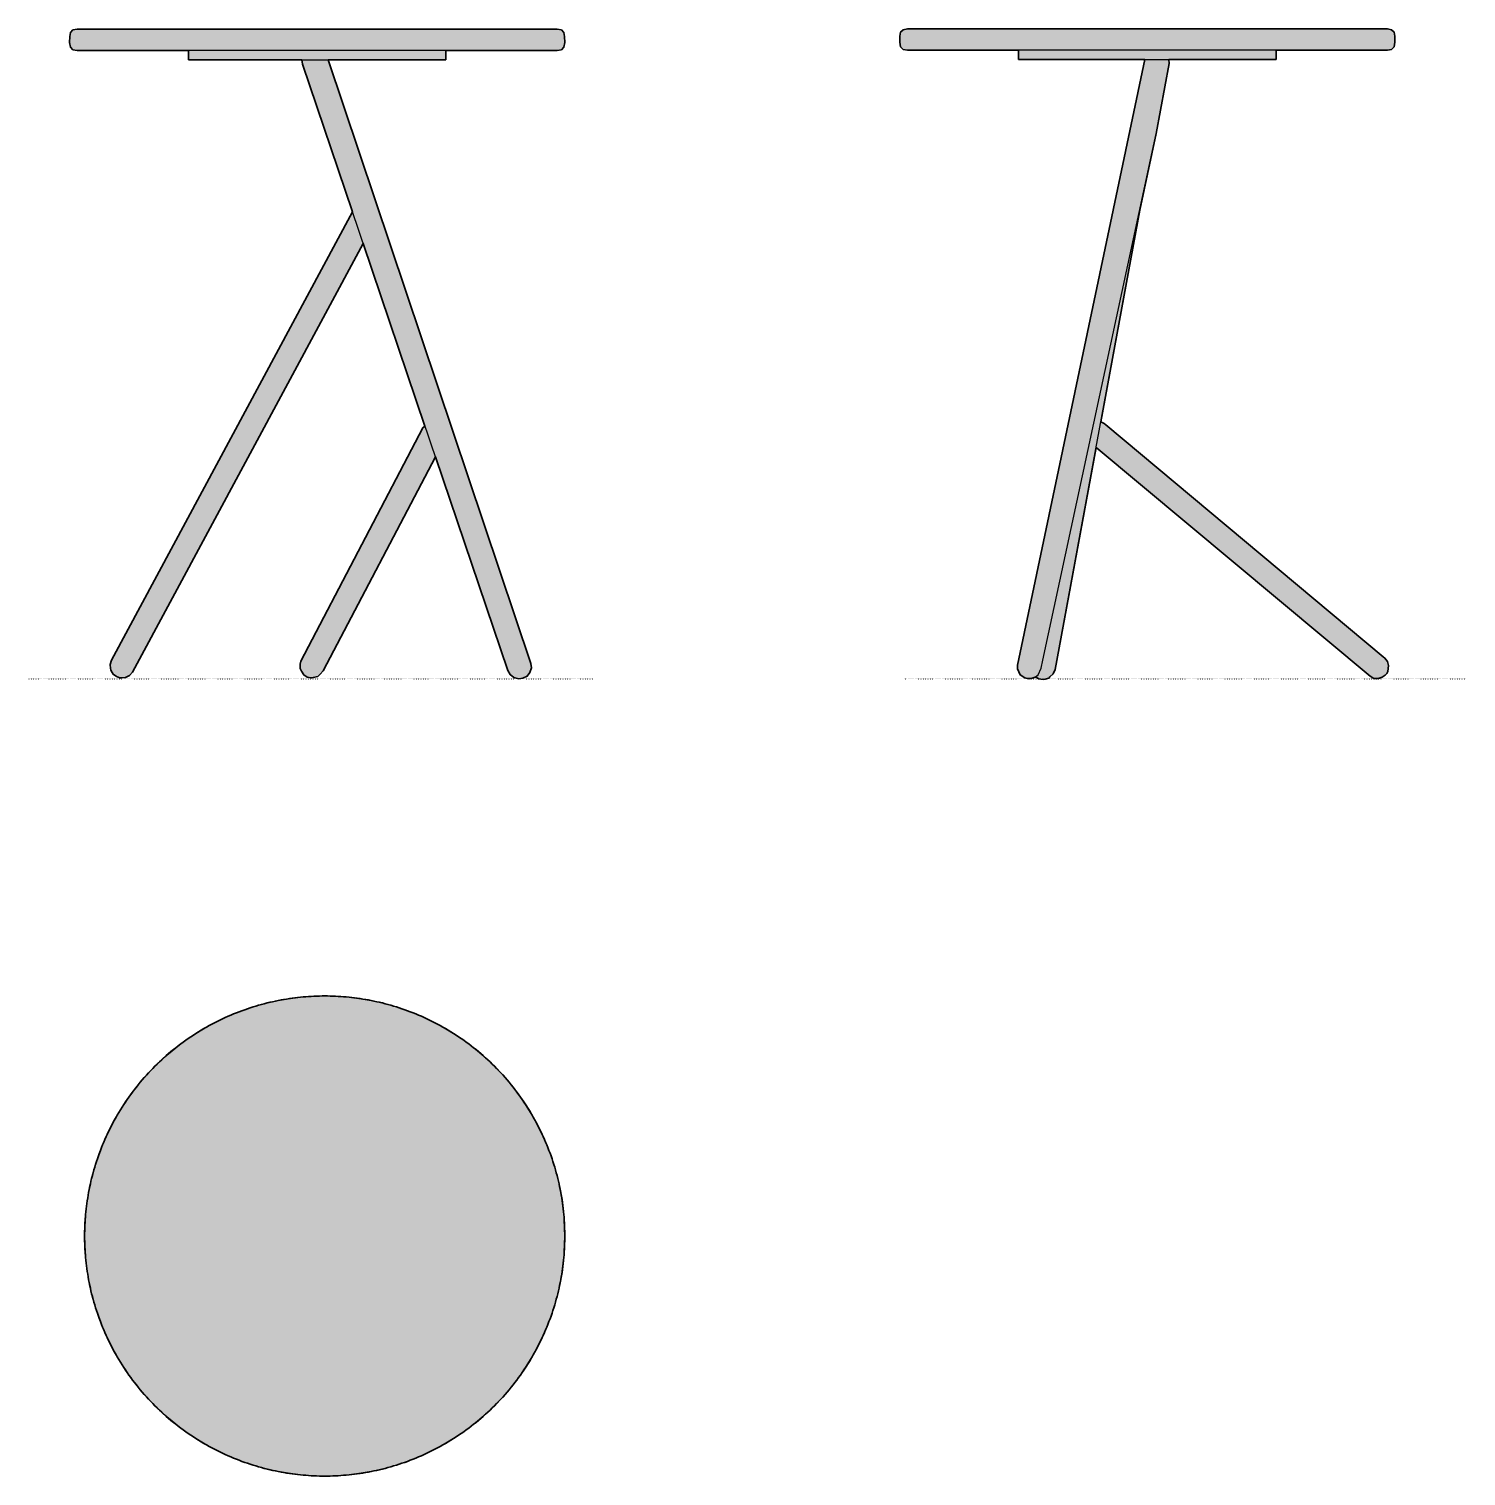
# Model space of a CAD drawing. Header units: millimetres. Extents: x 0 to 1347, y -747 to 609.
import ezdxf

# ---------------------------------------------------------------- set-up
doc = ezdxf.new("R2010")
doc.units = ezdxf.units.MM
doc.linetypes.add('Dots', pattern=[1, 0, -1])
doc.layers.add('Blocks', color=7, linetype='Continuous')
doc.layers.add('Blocks$Fill', color=7, linetype='Continuous', true_color=0xffffff)
for name, color, linetype, lineweight, true_color in [('Blocks$Inner', 7, 'Continuous', 25, 0x007f00), ('Blocks$Outline', 7, 'Continuous', 35, 0xff3f3f), ('Groud', 7, 'Dots', 25, 0x243775)]:
    doc.layers.add(name, color=color, linetype=linetype, lineweight=lineweight, true_color=true_color)

# ---------------------------------------------------------------- blocks, each defined once
blk = doc.blocks.new('Penny Side Table Top')
at = {"layer": 'Blocks$Fill'}
blk.add_hatch(color=256, dxfattribs=at).paths.add_polyline_path([(450, 0), (449.9, 5), (449.8, 10), (449.5, 15.1), (449.1, 20.2), (448.6, 25.4), (447.9, 30.5), (447.1, 35.7), (446.2, 40.9), (445.2, 46.2), (444, 51.4), (442.7, 56.7), (441.3, 61.9), (439.7, 67.2), (438, 72.4), (436.2, 77.6), (434.2, 82.8), (432.1, 88), (429.8, 93.2), (427.4, 98.3), (424.9, 103.3), (422.2, 108.4), (419.4, 113.3), (416.4, 118.3), (413.3, 123.1), (410.1, 127.9), (406.8, 132.6), (403.3, 137.3), (399.7, 141.8), (396, 146.3), (392.1, 150.7), (388.2, 154.9), (384.1, 159.1), (379.9, 163.2), (375.7, 167.1), (371.3, 171), (366.8, 174.7), (362.3, 178.3), (357.6, 181.8), (352.9, 185.1), (348.1, 188.3), (343.3, 191.4), (338.3, 194.4), (333.4, 197.2), (328.3, 199.9), (323.3, 202.4), (318.2, 204.8), (313, 207.1), (307.8, 209.2), (302.6, 211.2), (297.4, 213), (292.2, 214.7), (286.9, 216.3), (281.7, 217.7), (276.4, 219), (271.2, 220.2), (265.9, 221.2), (260.7, 222.1), (255.5, 222.9), (250.4, 223.6), (245.2, 224.1), (240.1, 224.5), (235, 224.8), (230, 224.9), (225, 225), (220, 224.9), (215, 224.8), (209.9, 224.5), (204.8, 224.1), (199.6, 223.6), (194.5, 222.9), (189.3, 222.1), (184.1, 221.2), (178.8, 220.2), (173.6, 219), (168.3, 217.7), (163.1, 216.3), (157.8, 214.7), (152.6, 213), (147.4, 211.2), (142.2, 209.2), (137, 207.1), (131.8, 204.8), (126.7, 202.4), (121.7, 199.9), (116.6, 197.2), (111.7, 194.4), (106.7, 191.4), (101.9, 188.3), (97.1, 185.1), (92.4, 181.8), (87.7, 178.3), (83.2, 174.7), (78.7, 171), (74.3, 167.1), (70.1, 163.2), (65.9, 159.1), (61.8, 154.9), (57.9, 150.7), (54, 146.3), (50.3, 141.8), (46.7, 137.3), (43.2, 132.6), (39.9, 127.9), (36.7, 123.1), (33.6, 118.3), (30.6, 113.3), (27.8, 108.4), (25.1, 103.3), (22.6, 98.3), (20.2, 93.2), (17.9, 88), (15.8, 82.8), (13.8, 77.6), (12, 72.4), (10.3, 67.2), (8.7, 61.9), (7.3, 56.7), (6, 51.4), (4.8, 46.2), (3.8, 40.9), (2.9, 35.7), (2.1, 30.5), (1.4, 25.4), (0.9, 20.2), (0.5, 15.1), (0.2, 10), (0.1, 5), (0, 0), (0.1, -5), (0.2, -10), (0.5, -15.1), (0.9, -20.2), (1.4, -25.4), (2.1, -30.5), (2.9, -35.7), (3.8, -40.9), (4.8, -46.2), (6, -51.4), (7.3, -56.7), (8.7, -61.9), (10.3, -67.2), (12, -72.4), (13.8, -77.6), (15.8, -82.8), (17.9, -88), (20.2, -93.2), (22.6, -98.3), (25.1, -103.3), (27.8, -108.4), (30.6, -113.3), (33.6, -118.3), (36.7, -123.1), (39.9, -127.9), (43.2, -132.6), (46.7, -137.3), (50.3, -141.8), (54, -146.3), (57.9, -150.7), (61.8, -154.9), (65.9, -159.1), (70.1, -163.2), (74.3, -167.1), (78.7, -171), (83.2, -174.7), (87.7, -178.3), (92.4, -181.8), (97.1, -185.1), (101.9, -188.3), (106.7, -191.4), (111.7, -194.4), (116.6, -197.2), (121.7, -199.9), (126.7, -202.4), (131.8, -204.8), (137, -207.1), (142.2, -209.2), (147.4, -211.2), (152.6, -213), (157.8, -214.7), (163.1, -216.3), (168.3, -217.7), (173.6, -219), (178.8, -220.2), (184.1, -221.2), (189.3, -222.1), (194.5, -222.9), (199.6, -223.6), (204.8, -224.1), (209.9, -224.5), (215, -224.8), (220, -224.9), (225, -225), (230, -224.9), (235, -224.8), (240.1, -224.5), (245.2, -224.1), (250.4, -223.6), (255.5, -222.9), (260.7, -222.1), (265.9, -221.2), (271.2, -220.2), (276.4, -219), (281.7, -217.7), (286.9, -216.3), (292.2, -214.7), (297.4, -213), (302.6, -211.2), (307.8, -209.2), (313, -207.1), (318.2, -204.8), (323.3, -202.4), (328.3, -199.9), (333.4, -197.2), (338.3, -194.4), (343.3, -191.4), (348.1, -188.3), (352.9, -185.1), (357.6, -181.8), (362.3, -178.3), (366.8, -174.7), (371.3, -171), (375.7, -167.1), (379.9, -163.2), (384.1, -159.1), (388.2, -154.9), (392.1, -150.7), (396, -146.3), (399.7, -141.8), (403.3, -137.3), (406.8, -132.6), (410.1, -127.9), (413.3, -123.1), (416.4, -118.3), (419.4, -113.3), (422.2, -108.4), (424.9, -103.3), (427.4, -98.3), (429.8, -93.2), (432.1, -88), (434.2, -82.8), (436.2, -77.6), (438, -72.4), (439.7, -67.2), (441.3, -61.9), (442.7, -56.7), (444, -51.4), (445.2, -46.2), (446.2, -40.9), (447.1, -35.7), (447.9, -30.5), (448.6, -25.4), (449.1, -20.2), (449.5, -15.1), (449.8, -10), (449.9, -5)], flags=0)
at = {"layer": 'Blocks$Inner'}
blk.add_circle((225, 0), 225, dxfattribs=at)
at = {"layer": 'Blocks$Outline'}
blk.add_rational_spline([(450, 0), (450, 225), (225, 225), (0, 225), (0, 0), (0, -225), (225, -225), (450, -225), (450, 0)], [1, 0.707106781187, 1, 0.707106781187, 1, 0.707106781187, 1, 0.707106781187, 1], degree=2, knots=[0, 0, 0, 353.429174, 353.429174, 706.858347, 706.858347, 1060.287521, 1060.287521, 1413.716694, 1413.716694, 1413.716694], dxfattribs=at)
blk = doc.blocks.new('Penny Side Table Front')
at = {"layer": 'Blocks$Fill'}
blk.add_hatch(color=256, dxfattribs=at).paths.add_polyline_path([(179.6, 217), (436.3, 2.4), (439.9, 0.4), (444, 0.4), (447.7, 1.6), (450.6, 3.5), (452, 5.2), (452.9, 6.8), (453.7, 12.5), (452.8, 16.3), (450.3, 19.3), (448.7, 20.6), (187.3, 239.3), (184.1, 241), (184, 241), (220.5, 439.2), (248, 576.8), (247.8, 580.6), (348.3, 580.6), (348.3, 589.2), (452.7, 589.2), (456.6, 590), (458.9, 592.3), (459.7, 596.7), (459.6, 602.4), (458.9, 606.1), (456.6, 608.4), (452.7, 609.2), (2.7, 609.2), (-1.2, 608.4), (-3.6, 606.1), (-4.3, 602.4), (-4.4, 596.7), (-3.6, 592.3), (-1.2, 590), (2.7, 589.2), (107, 589.2), (107, 580.6), (225.4, 580.6), (105.9, 13), (105.8, 9.4), (108.5, 3.7), (112.9, 1), (115.2, 0.3), (118.7, 0.4), (120.5, 1), (122.5, 1.6), (123, 2), (124.4, 1), (126, 0.1), (127.9, -0.4), (130.5, -0.6), (131.9, -0.4), (135.2, 0.7), (136.3, 1.8), (139.4, 4.7), (141.3, 8.7)], flags=0)
at = {"layer": 'Blocks$Inner'}
blk.add_line((225.4, 580.6), (105.9, 13), dxfattribs=at)
blk.add_lwpolyline([(2.7, 609.2), (452.7, 609.2), (456.6, 608.4), (458.9, 606.1), (459.6, 602.4), (459.7, 596.7), (458.9, 592.3), (456.6, 590), (452.7, 589.2), (2.7, 589.2), (-1.2, 590), (-3.6, 592.3), (-4.4, 596.7), (-4.3, 602.4), (-3.6, 606.1), (-1.2, 608.4)], close=True, dxfattribs=at)
for points in [[(107, 589.2), (107, 580.6), (348.3, 580.6), (348.3, 589.2)], [(105.9, 13), (105.8, 9.4), (108.5, 3.7), (112.9, 1), (115.2, 0.3), (118.7, 0.4), (120.5, 1), (122.5, 1.6), (125.2, 3.8), (128.1, 10), (129.7, 17.4), (235.9, 511.2), (248, 576.8), (247.8, 580.6)], [(123, 2), (124.4, 1), (126, 0.1), (127.9, -0.4), (130.5, -0.6), (131.9, -0.4), (135.2, 0.7), (136.3, 1.8), (139.4, 4.7), (141.3, 8.7), (220.5, 439.2)], [(179.6, 217), (436.3, 2.4), (439.9, 0.4), (444, 0.4), (447.7, 1.6), (450.6, 3.5), (452, 5.2), (452.9, 6.8), (453.7, 12.5), (452.8, 16.3), (450.3, 19.3), (448.7, 20.6), (188.6, 238.2), (187.3, 239.3), (184.1, 241), (184, 241)]]:
    blk.add_lwpolyline(points, dxfattribs=at)
at = {"layer": 'Blocks$Outline'}
for points in [[(2.7, 609.2), (-1.2, 608.4), (-3.6, 606.1), (-4.3, 602.4), (-4.4, 596.7), (-3.6, 592.3), (-1.2, 590), (2.7, 589.2)], [(452.7, 609.2), (2.7, 609.2)], [(452.7, 589.2), (456.6, 590), (458.9, 592.3), (459.7, 596.7), (459.6, 602.4), (458.9, 606.1), (456.6, 608.4), (452.7, 609.2)], [(2.7, 589.2), (107, 589.2)], [(107, 589.2), (107, 580.6)], [(348.3, 580.6), (348.3, 589.2)], [(348.3, 589.2), (452.7, 589.2)], [(225.4, 580.6), (105.9, 13), (105.8, 9.4), (108.5, 3.7), (112.9, 1), (115.2, 0.3), (118.7, 0.4), (120.5, 1), (122.5, 1.6), (123, 2)], [(107, 580.6), (225.4, 580.6)], [(220.5, 439.2), (235.9, 511.2), (248, 576.8), (247.8, 580.6)], [(247.8, 580.6), (348.3, 580.6)], [(184, 241), (220.5, 439.2)], [(179.6, 217), (436.3, 2.4), (439.9, 0.4), (444, 0.4), (447.7, 1.6), (450.6, 3.5), (452, 5.2), (452.9, 6.8), (453.7, 12.5), (452.8, 16.3), (450.3, 19.3), (448.7, 20.6), (188.6, 238.2), (187.3, 239.3), (184.1, 241), (184, 241)], [(123, 2), (124.4, 1), (126, 0.1), (127.9, -0.4), (130.5, -0.6), (131.9, -0.4), (135.2, 0.7), (136.3, 1.8), (139.4, 4.7), (141.3, 8.7), (179.6, 217)]]:
    blk.add_lwpolyline(points, dxfattribs=at)
blk = doc.blocks.new('Penny Side Table Side')
at = {"layer": 'Blocks$Fill'}
blk.add_hatch(color=256, dxfattribs=at).paths.add_polyline_path([(495.1, 608.9), (45.1, 608.9), (41.2, 608.2), (38.9, 605.8), (38.2, 602.2), (38.1, 596.4), (38.9, 592.1), (41.2, 589.7), (45.1, 588.9), (149.5, 588.9), (149.5, 580.3), (255.9, 580.3), (256.3, 576.3), (303.1, 437.8), (77.4, 17.7), (76, 13.5), (76.5, 9.7), (76.7, 8.6), (77.2, 7.5), (78.9, 4.4), (82, 2.3), (85.1, 0.9), (86.1, 0.9), (90.5, 1.3), (94.3, 3.1), (97.2, 6.4), (313.2, 408.2), (371.1, 237), (369.3, 235.3), (254.8, 16.7), (254.2, 13.7), (254.3, 9.6), (255.4, 7.1), (257.5, 3.9), (260.7, 1.7), (264.7, 0.9), (266.5, 1.2), (270.9, 2.3), (272.8, 4.3), (275.7, 7.6), (380.9, 208), (448.7, 7.8), (450.9, 4), (454.4, 1.3), (455.4, 0.9), (459.2, 0), (462.8, 0.7), (466.8, 2.5), (469.6, 6), (470.9, 10.3), (470.5, 14.3), (280.4, 580.3), (390.8, 580.3), (390.8, 588.9), (495.1, 588.9), (499, 589.7), (501.4, 592.1), (502.2, 596.4), (502.1, 602.2), (501.4, 605.8), (499, 608.2)], flags=0)
at = {"layer": 'Blocks$Inner'}
for points in [[(45.1, 608.9), (495.1, 608.9), (499, 608.2), (501.4, 605.8), (502.1, 602.2), (502.2, 596.4), (501.4, 592.1), (499, 589.7), (495.1, 588.9), (45.1, 588.9), (41.2, 589.7), (38.9, 592.1), (38.1, 596.4), (38.2, 602.2), (38.9, 605.8), (41.2, 608.2)], [(149.5, 588.9), (149.5, 580.3), (390.8, 580.3), (390.8, 588.9)]]:
    blk.add_lwpolyline(points, close=True, dxfattribs=at)
for points in [[(280.4, 580.3), (470.5, 14.3), (470.9, 10.3), (469.6, 6), (466.8, 2.5), (462.8, 0.7), (459.2, 0), (455.4, 0.9), (454.4, 1.3), (450.9, 4), (448.7, 7.8), (256.3, 576.3), (255.9, 580.3)], [(313.2, 408.2), (97.2, 6.4), (94.3, 3.1), (90.5, 1.3), (86.1, 0.9), (85.1, 0.9), (82, 2.3), (78.9, 4.4), (77.2, 7.5), (76.7, 8.6), (76.5, 9.7), (76, 13.5), (77.4, 17.7), (303.1, 437.8)], [(371.1, 237), (369.3, 235.3), (254.8, 16.7), (254.2, 13.7), (254.3, 9.6), (255.4, 7.1), (257.5, 3.9), (260.7, 1.7), (264.7, 0.9), (266.5, 1.2), (270.9, 2.3), (272.8, 4.3), (275.7, 7.6), (380.9, 208)]]:
    blk.add_lwpolyline(points, dxfattribs=at)
at = {"layer": 'Blocks$Outline'}
for points in [[(45.1, 608.9), (41.2, 608.2), (38.9, 605.8), (38.2, 602.2), (38.1, 596.4), (38.9, 592.1), (41.2, 589.7), (45.1, 588.9)], [(495.1, 608.9), (45.1, 608.9)], [(495.1, 588.9), (499, 589.7), (501.4, 592.1), (502.2, 596.4), (502.1, 602.2), (501.4, 605.8), (499, 608.2), (495.1, 608.9)], [(45.1, 588.9), (149.5, 588.9)], [(149.5, 588.9), (149.5, 580.3)], [(390.8, 580.3), (390.8, 588.9)], [(390.8, 588.9), (495.1, 588.9)], [(149.5, 580.3), (255.9, 580.3)], [(255.9, 580.3), (256.3, 576.3), (303.1, 437.8)], [(470.5, 14.3), (280.4, 580.3)], [(280.4, 580.3), (390.8, 580.3)], [(303.1, 437.8), (77.4, 17.7), (76, 13.5), (76.5, 9.7), (76.7, 8.6), (77.2, 7.5), (78.9, 4.4), (82, 2.3), (85.1, 0.9), (86.1, 0.9), (90.5, 1.3), (94.3, 3.1), (97.2, 6.4), (313.2, 408.2)], [(313.2, 408.2), (371.1, 237)], [(371.1, 237), (369.3, 235.3), (254.8, 16.7), (254.2, 13.7), (254.3, 9.6), (255.4, 7.1), (257.5, 3.9), (260.7, 1.7), (264.7, 0.9), (266.5, 1.2), (270.9, 2.3), (272.8, 4.3), (275.7, 7.6), (380.9, 208)], [(380.9, 208), (448.7, 7.8), (450.9, 4)], [(470.9, 10.3), (470.5, 14.3)], [(450.9, 4), (454.4, 1.3)], [(454.4, 1.3), (455.4, 0.9)], [(455.4, 0.9), (459.2, 0)], [(459.2, 0), (462.8, 0.7)], [(462.8, 0.7), (466.8, 2.5)], [(466.8, 2.5), (469.6, 6)], [(469.6, 6), (470.9, 10.3)]]:
    blk.add_lwpolyline(points, dxfattribs=at)

msp = doc.modelspace()

# ---------------------------------------------------------------- linework, layer by layer
at = {"layer": 'Groud'}
for points in [[(0, 0), (528.2, 0)], [(820.6, 0), (1346.9, 0)]]:
    msp.add_lwpolyline(points, dxfattribs=at)

# ---------------------------------------------------------------- block references
at = {"layer": 'Blocks'}
for name, p in [('Penny Side Table Side', (0, 0)), ('Penny Side Table Front', (820.6, 0)), ('Penny Side Table Top', (52.2, -522.2))]:
    msp.add_blockref(name, p, dxfattribs=at)

doc.saveas('drawing.dxf')
